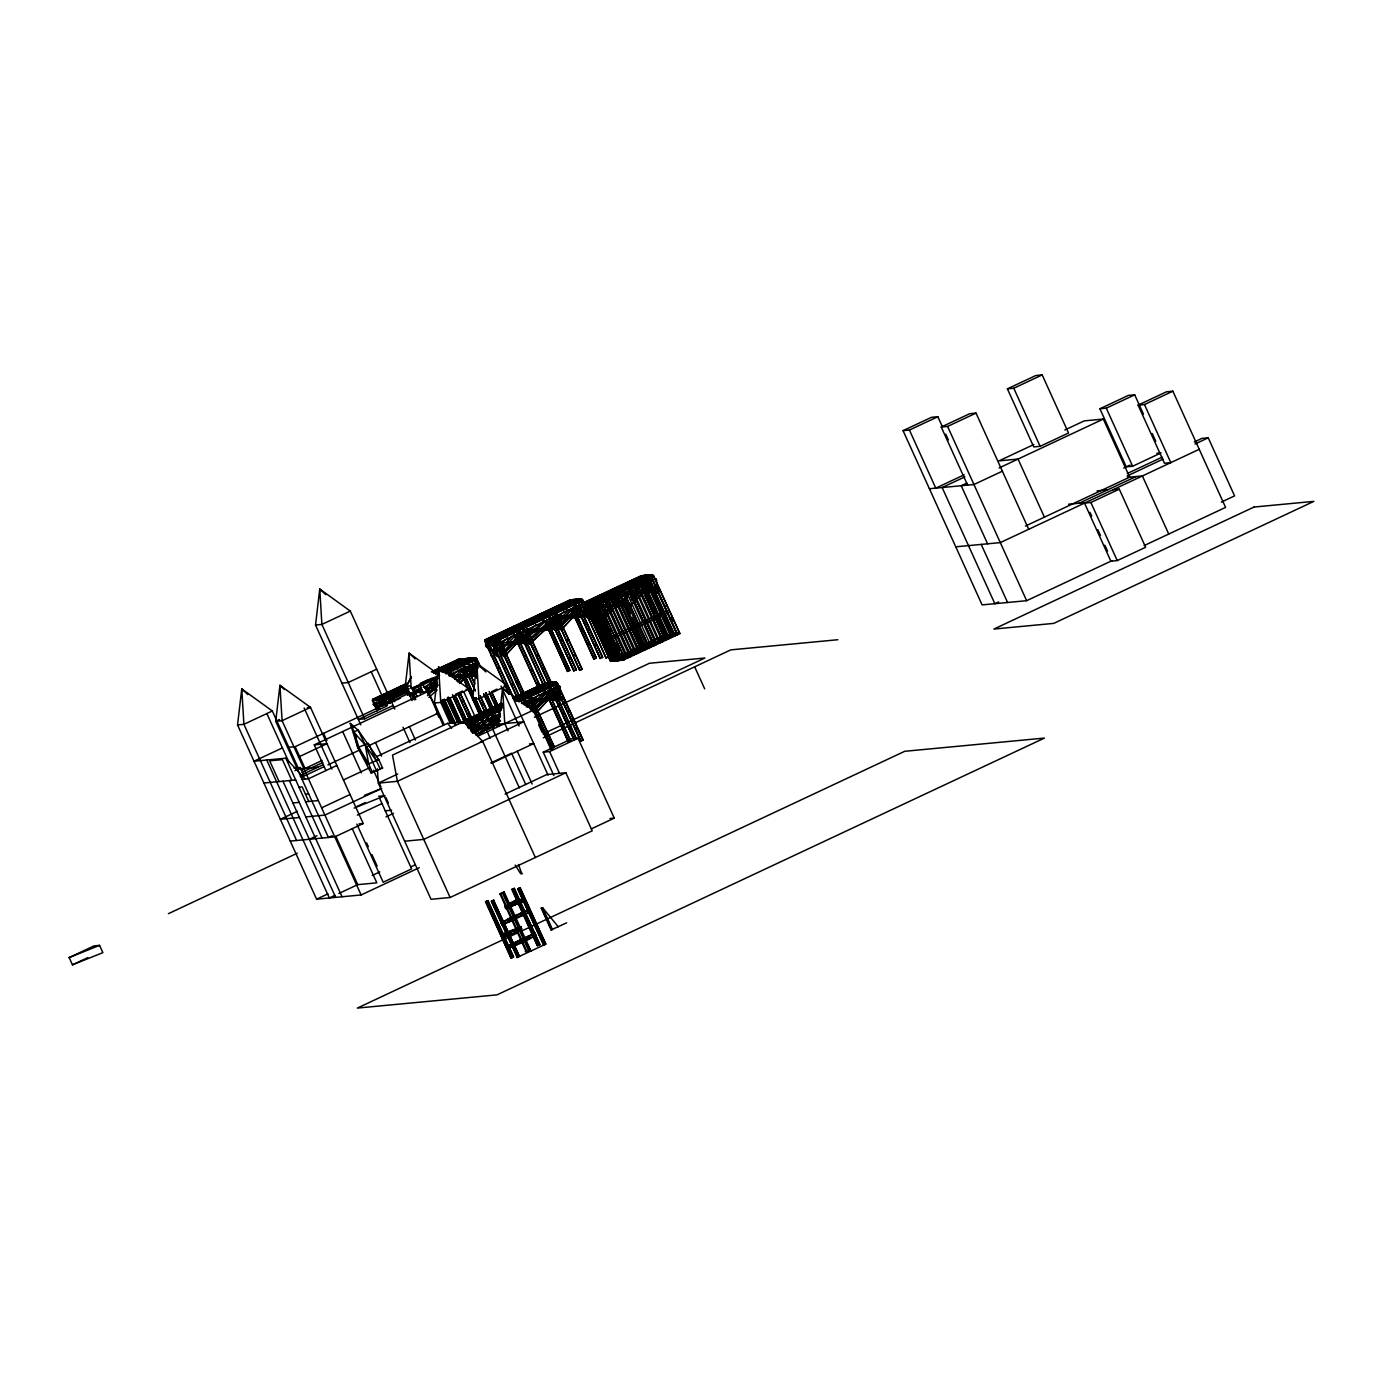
<?xml version="1.0" encoding="UTF-8"?>
<svg xmlns="http://www.w3.org/2000/svg" width="1383" height="1383" viewBox="0 0 1383 1383"><rect width="100%" height="100%" fill="white"/><g stroke="black" fill="none" stroke-linecap="round" stroke-linejoin="round"><path stroke-width="1.5" d="M485.485 644.979L486.367 644.167L497.655 654.107L498.399 656.13L497.517 656.545L486.228 646.604L486.367 644.167M497.517 656.545L497.655 654.107M523.846 643.804L524.727 643.769M554.929 628.21L554.358 629.87L554.03 628.625M549.016 692.589C564.35 707.18 551.004 697.499 544.902 690.169M581.275 615.85L580.704 617.527L580.376 616.282M523.362 704.483L526.716 700.645M529.81 641.591L529.551 640.796M376.816 708.615L373.341 704.016L380.36 700.87M373.617 705.226L374.551 703.601L372.667 699.366L406.758 683.375M385.805 703.273L385.235 704.535M467.973 676.218L469.148 676.996L468.267 677.411L467.54 675.423M492.607 646.017L493.489 645.602C487.871 638.911 508.218 654.608 503.619 656.441L491.864 644.374L498.986 640.813M503.619 656.441L503.792 654.038M529.948 644.098L530.121 641.695L529.948 644.098L518.504 632.878M535.083 712.954L535.256 710.551L535.083 712.954L523.638 701.734M549.604 616.956C564.471 628.833 565.474 636.232 550.106 618.668M561.429 700.593L562.034 698.968L561.429 700.593L549.985 689.391M587.412 615.798L586.807 617.423L586.513 616.213M591.198 606.878L592.097 606.1L603.852 618.512L602.953 618.927L591.941 608.503L592.097 606.1M602.953 618.927L603.126 616.524M629.317 606.221L629.905 604.959L629.317 606.221L630.216 605.806M657.738 592.892L658.325 591.613L657.738 592.892L658.619 592.477M420.449 694.404L420.795 690.549M464.29 674.61L464.982 666.9M476.772 664.289L476.132 674.057M477.308 667.73L477.654 663.875M474.628 732.955L474.991 729.1M475.873 732.99L476.219 729.135M476.945 730.639C479.711 727.717 474.006 722.185 476.409 727.199L477.291 726.784M499.661 653.64L500.352 645.93M500.542 653.225L501.251 645.515M500.715 655.594C499.747 639.499 504.086 636.059 501.614 655.162L500.404 655.265L501.614 655.162M525.989 641.28L526.681 633.587M526.871 640.865L527.926 629.317L527.027 629.732L528.099 631.685L528.98 631.27L527.926 629.317M526.266 642.075L527.926 642.818L527.044 643.233L527.58 637.459M531.297 708.217L531.815 702.443M532.541 708.252L533.233 700.541M533.423 707.837L534.132 700.126M556.485 626.983L557.193 619.273M557.556 624.632L558.438 615.003L557.539 615.418L559.216 616.161M557.902 625.081L558.611 617.371M558.628 626.585L559.493 616.956M557.47 697.793L558.162 690.082M558.888 695.891C557.626 684.55 561.567 681.733 559.769 695.476M582.831 614.622L583.54 606.912M583.903 612.271L584.248 608.416M584.248 612.721L584.611 608.866M625.323 603.766L626.032 596.056M626.741 601.864L627.277 596.09M654.643 590.022L654.989 586.167M654.816 592.391L655.335 586.617M655.87 590.04C659.172 588.069 654.626 573.772 655.87 580.825L656.752 580.411M419.274 867.694L361.136 894.957L316.586 899.175L237.548 724.917L241.766 688.907L272.33 710.983L298.676 769.069L317.762 767.254M360.825 724.865L315.531 625.03L319.75 589.02L350.314 611.096L394.777 709.116M444.168 724.571L434.4 703.013L438.618 667.004L469.183 689.08L487.386 729.204M504.173 685.778L507.354 685.467L478.95 698.795L472.588 699.4L476.789 663.391L507.354 685.467L548.031 775.12M470.808 731.054L471.378 727.337M493.091 653.761L494.509 644.461M493.99 653.346L494.544 649.63M495.581 646.449L494.163 655.749L495.615 651.6M495.391 724.709L495.961 720.992M496.272 724.294L496.843 720.578M519.42 641.418L520.561 633.967M520.769 641.539L521.339 637.822M521.65 641.124L522.221 637.407M550.209 625.237L551.074 619.653M550.901 697.914L552.042 690.48M551.8 697.499L552.647 691.915M551.955 699.902L552.82 694.318M577.42 607.31L576.279 614.744L578.232 616.317L577.333 616.732L578.198 611.148M471.551 671.533L473.176 664.445L472.467 662.82M647.866 588.069L649.094 582.762M648.039 590.506L649.267 585.199M648.921 590.074L649.733 586.548M411.27 676.823L404.925 689.253L409.074 653.122L439.638 675.215M411.425 676.892L405.012 689.201L407.501 694.992M521.858 873.192L520.613 873.641L515.185 865.084M419.706 692.019L419.602 689.702M525.903 632.152L526.837 632.705L526.525 630.389L525.436 630.337L504.933 652.378M495.356 716.446L495.252 714.129M562.846 626.343L562.414 628.072L562.12 625.773L526.525 630.389M537.468 709.514L536.846 711.277L536.742 708.943L530.259 709.773M654.28 591.734L653.692 592.46L653.485 590.143L654.487 591.717M660.383 591.163L625.808 594.949L624.995 593.342L659.587 589.556L660.175 591.181L660.296 590.161M586.703 608.537L586.582 606.203M586.772 606.186L586.012 607.915M598.701 605.702L632.117 603.956L631.357 605.668L599.427 607.327L598.891 605.685L598.753 606.705M374.828 703.809C374.672 703.083 376.591 708.788 381.95 705.105M385.926 704.639L380.792 704.241L381.345 702.547L385.805 702.305M387.171 704.742L387.05 702.426L391.147 700.576M386.445 703.117L387.257 702.408L385.39 698.156L390.352 697.689L392.323 701.924M449.302 675.838L475.666 673.815M581.724 603.956L498.208 643.06L487.023 644.409L487.767 646.051L520.509 643.7M493.385 643.821L494.198 643.095L494.319 645.429L532.766 642.525L532.023 640.899L499.28 643.251L499.903 642.559M476.668 675.699L454.765 677.497M526.871 643.095L526.059 643.804L526.128 641.453L506.973 642.438M473.902 726.421L474.732 725.712L474.646 728.063L494.008 727.06M589.711 615.815L556.969 618.166L556.225 616.541L588.968 614.19L589.521 615.833M552.076 700.144L523.794 702.27M564.333 698.985L531.591 701.337L530.847 699.712L563.607 697.36L564.143 699.003L564.281 698M414.122 694.352L419.412 689.719M450.996 675.198L453.935 672.052M452.12 676.201L458.171 669.891M455.439 676.218L464.221 666.779M454.886 679.226L466.797 666.606M456.546 680.834L469.926 666.641M457.877 681.819L476.582 662.872M458.084 681.802L475.648 662.906M459.536 683.427L466.866 675.544M469.788 672.397L477.118 664.531M459.744 683.409L477.308 664.514M494.336 651.946L500.179 645.654M502.911 642.507L507.509 637.77M498.727 650.425L501.649 647.279M507.509 640.969L511.9 636.249M495.996 653.554L501.839 647.261M506.247 642.525L512.09 636.232M500.49 651.358L518.262 632.446M503.619 651.393L521.391 632.48M505.123 652.361L525.626 630.32M504.207 655.577L503.498 654.902L505.331 655.542L515.375 644.53M518.297 641.384L527.096 631.945M505.331 655.542L525.817 633.5M554.203 622.091L557.124 618.927M559.856 615.798L564.454 611.061M555.862 623.698L569.035 609.523M560.374 621.503L573.547 607.327M559.095 623.059L575.207 605.737M560.564 624.684L576.676 607.362M557.833 627.813L576.867 607.344M561.878 625.669L582.381 603.61M563.538 627.277L582.571 606.791M562.068 628.85L582.762 606.774M473.159 730.414L480.471 722.531M471.88 731.97L482.131 720.941M482.131 724.139L487.992 717.846M476.478 730.431L488.182 717.829M478.051 731.382L492.884 715.616M479.711 732.99L494.215 717.293M481.025 733.975L500.248 713.49L474.974 725.297M488.735 729.256L500.456 716.671M604.993 605.045L609.575 600.308M603.04 610.664L617.682 594.897M604.509 612.289L609.09 607.535M611.822 604.406L619.342 596.505M610.214 608.537L605.823 613.274L625.963 592.737M613.136 605.391L617.527 600.654M620.448 597.508L625.047 592.754M606.013 616.455L613.326 608.572M606.221 616.438L613.533 608.555M616.455 605.408L620.846 600.671M528.634 705.278L531.764 702.097M534.685 698.951L539.076 694.231M533.423 703.705L545.127 691.12M534.996 704.673L546.717 692.07M535.204 704.656L549.846 688.907M535.186 707.854L551.298 690.532M535.394 707.837L551.506 690.515M536.5 708.839L557.003 686.781M535.238 710.395L557.193 686.763M536.898 712.003L557.401 689.944L536.898 712.003L535.065 711.346M631.789 592.806L640.865 583.747M629.455 598.026L632.48 595.018M636.82 590.506L646.103 581.43M630.855 599.721L635.592 595.174M638.41 592.166L647.693 583.09M632.117 600.516L653.502 579.356M632.204 603.697L639.776 596.142M645.826 590.109L651.877 584.058M632.411 603.679L652.084 584.041M414.295 698.795L415.436 699.245M425.376 687.662L431.617 681.888M429.836 686.521L434.521 682.199M428.471 687.939L434.711 682.182M429.318 688.993L435.559 683.219M427.952 690.411L435.766 683.202M427.727 693.609L432.412 689.287M427.917 693.592L435.731 686.383M427.416 695.649L436.993 686.971M428.955 697.378L436.976 690.134M523.846 636.042L536.345 624.494M522.255 640.657L544.124 620.466M528.652 636.889L547.391 619.567M529.983 638.635L550.486 619.861M531.228 639.223L556.415 616.126L531.418 639.205M531.193 642.404L556.191 619.325M531.4 642.386L556.381 619.29M523.552 704.466L526.474 701.596M524.589 705.088L531.037 699.297M526.128 706.817L531.02 702.478M366.288 760.564L367.48 764.367L378.735 759.561L358.128 730.172L350.245 723.395L357.765 747.529L371.024 772.907L382.607 768.066L378.735 759.561L377.144 759.716M371.024 772.907L373.41 771.472M294.977 770.677L300.405 767.513L303.69 774.774L300.301 776.364M499.989 893.988L503.032 892.675L529.378 950.761L526.335 952.074L499.989 893.988L501.891 893.02M502.271 892.986L504.173 892.018L530.519 950.104L528.617 951.072M515.237 900.316L522.86 899.123L504.709 906.401L505.659 908.51L523.829 901.232L505.953 908.493L505.469 906.09M509.151 903.963L516.499 899.728M505.659 908.51L510.932 905.467M517.398 899.97L510.292 903.306L511.952 905.018M501.286 923.014L502.254 925.123L501.009 923.031L529.43 909.703M502.755 922.029L511.537 916.946M503.723 924.138L511.433 919.816M520.855 926.8L509.065 933.473L510.327 932.885L511.278 935.012L510.016 935.6L521.823 928.927L520.855 926.8L502.703 934.078L506.939 933.681M534.996 933.162L523.189 939.835L524.157 941.944L535.947 935.271L534.996 933.162L506.282 946.508L507.526 948.6L520.509 942.411M526.335 952.074L528.237 951.106M353.806 727.579L350.245 723.395L354.083 731.745L357.765 747.529L368.379 743.345L380.377 769.415M350.314 611.096L321.893 624.424L315.531 625.03M272.33 710.983L243.909 724.312L237.548 724.917M376.66 669.182L348.257 682.51L341.895 683.116M279.522 719.523L275.718 721.304L328.428 837.476L332.214 835.695M1111.915 560.703L1026.653 600.689L982.103 604.907L903.064 430.649L931.485 417.32L937.847 416.715L942.238 426.396M903.064 430.649L909.426 430.044L937.847 416.715M1007.394 388.848L1035.815 375.519L1042.177 374.914L1068.54 433L1040.12 446.329L1033.758 446.934L1007.394 388.848L1013.774 388.243L1042.177 374.914M492.625 641.418L486.799 644.132L484.811 639.914L570.073 599.911L575.605 599.392L576.659 601.19M570.626 599.859L485.277 639.862L485.796 640.761L574.014 599.548M571.767 599.755L485.848 639.81L486.349 640.709M509.082 694.145L484.638 640.882L572.32 599.703L572.735 600.62L572.216 599.721M967.599 485.122L941.235 427.036L969.656 413.707L976.018 413.102L1028.727 529.274M575.138 599.444L486.816 640.675L486.401 639.759M575.605 599.392L487.94 640.554L487.542 639.655M488.614 640.502L488.199 639.586L488.51 640.502L576.538 599.306L581.5 598.839L583.661 603.057M489.634 640.398L577.662 599.202M490.204 640.346L578.215 599.15M492.867 639.326L487.369 639.845L488.32 641.954L492.884 641.193M492.262 640.156L491.847 639.24L492.158 640.156L579.909 598.995L580.324 599.894M941.235 427.036L947.597 426.431L976.018 413.102M493.852 640.001L581.5 598.839M506.334 634.555L494.405 639.949L493.99 639.032M514.009 630.994L532.403 622.16M534.754 621.226L550.019 614.121M559.493 609.678L551.247 613.291L550.832 612.375M562.604 607.95L579.667 599.963M495.529 639.845L512.678 631.841M516.378 630.06L524.053 626.499L523.638 625.6L523.95 626.516M525.851 625.617L544.885 616.732M575.207 602.504L552.37 613.188L551.955 612.271M496.203 639.776L495.788 638.877L496.099 639.793L581.949 599.738M610.18 660.555L582.606 599.686L496.895 639.707L521.961 694.957M493.731 639.24L494.699 641.349L495.581 640.934M485.796 645.826L486.367 644.547M582.831 600.602L497.31 640.623L582.554 600.637M431.392 671.81L458.378 659.328L458.897 660.227M404.925 685.674L405.34 686.573L405.029 685.657L373.531 700.23L373.133 699.314L405.997 684.153M431.945 671.758L459.035 659.259L459.45 660.175M486.228 646.604L486.695 645.412M406.55 684.101L374.257 699.21L374.758 700.109M432.983 671.671L460.072 659.172L460.574 660.071M377.196 710.948L372.373 700.334L404.043 685.726M433.692 671.827L460.729 659.103L461.144 660.019M491.864 644.374L492.746 643.959M494.803 642.594L496.756 644.167M566.045 609.765L566.926 609.35M432.775 672.397L461.766 659.017L462.268 659.916L461.766 659.017M433.847 673.244L433.432 672.328L462.423 658.948M375.225 700.075L406.049 685.57L401.07 686.037L401.485 686.936M433.432 672.328L462.89 658.896L457.911 659.38L458.326 660.279M492.175 645.239L493.057 644.806M496.48 643.389L495.131 642.957M579.667 604.354L579.045 605.564L579.2 603.507M405.444 686.331L375.796 700.023L375.381 699.106M435.092 672.415L464.169 658.775L469.719 658.256L470.116 659.155M498.537 642.715L500.542 641.747M524.883 630.354L526.888 629.386M555.361 616.057L557.366 615.089M581.707 603.697L583.712 602.729M582.139 599.721L610.785 661.437L584.162 602.435L641.003 575.777L646.535 575.242L646.95 576.158M433.761 673.244L465.207 658.688M642.127 575.674L584.629 602.383L585.13 603.282M377.576 699.85L377.161 698.934L377.473 699.85L406.567 686.227L376.919 699.902L376.504 699.003M434.418 673.193L434.003 672.276L434.314 673.193L465.864 658.619M518.936 633.656L519.386 632.463M549.016 618.564L550.33 618.927M553.58 617.51L552.422 617.129M575.363 606.203L576.676 606.567M642.68 575.605L585.752 602.279L612.496 661.109M406.274 686.953L378.942 699.712L372.373 700.334M438.325 672.812L437.91 671.913L466.901 658.515L467.402 659.414L466.901 658.515M501.044 642.404L501.925 641.989M527.355 630.06L528.254 629.645M387.275 703.93L384.457 698.242L378.925 698.778L379.34 699.677L406.827 686.902M441.851 670.357L467.558 658.464M584.577 603.334L644.374 575.449M380.36 699.591L406.066 687.697M435.818 673.521L439.708 671.74M441.505 670.859L468.578 658.36L469.096 659.259M585.597 603.247L645.498 575.345M380.93 699.521L406.723 687.628M442.162 670.79L469.252 658.308M501.493 643.233L502.375 642.818M527.822 630.89L528.704 630.475M586.271 603.178L646.068 575.293M376.09 702.374L374.015 703.342M381.639 698.519L382.054 699.418L405.305 688.475M435.61 674.247L439.396 672.484M441.298 671.585L469.719 658.256M587.291 603.092L646.535 575.242M382.711 699.366L382.313 698.45L382.624 699.366L406.688 688.336M441.903 671.758L471.102 658.118L471.62 659.017M588.415 602.971L648.022 575.103M383.748 699.262L407.103 688.267L408.867 692.157M442.474 671.706L471.776 658.066L476.72 658.533L480.644 667.211M501.77 644.029L502.669 643.614M585.839 604.596L584.957 605.011L583.885 603.057L584.784 602.642L585.562 603.801L584.387 604.302M588.985 602.919L648.592 575.051L648.99 575.968M373.324 704.379L374.205 703.964M384.301 699.21L406.481 689.062M443.027 671.879L472.796 657.962L473.314 658.861M590.109 602.815L649.716 574.948M386.981 698.173L381.017 698.743L381.967 700.87L382.866 700.438M385.771 699.072L406.585 689.062M443.701 671.827L473.453 657.893L473.868 658.809M590.8 602.746L650.269 574.896L650.684 575.795L650.183 574.896M282.426 747.892L254.005 761.22L285.832 758.212L305.263 779.078M406.377 689.789L386.272 699.02L385.857 698.121L386.358 699.02M445.101 671.464L474.576 657.789L474.991 658.706L474.49 657.807M591.492 602.677L651.41 574.792L651.808 575.691M386.825 698.968L406.844 689.737M420.207 683.513L427.779 679.952M446.121 671.36L475.147 657.738M592.633 602.573L651.963 574.74L652.378 575.639L600.654 599.686M387.949 698.864L405.513 690.584M420.674 683.461L432.032 678.137M446.692 671.308L475.614 657.703L477.567 661.921M593.186 602.521L652.43 574.688L652.845 575.605M383.316 705.745L380.031 703.083L380.809 705.123L379.927 705.537L379.149 703.498L385.598 700.386M406.239 690.757L388.519 698.813L388.104 697.896M420.726 683.703L428.972 680.09M447.245 671.256L460.608 665.033M464.29 663.27L470.082 660.59M594.31 602.418L617.043 591.751M624.632 588.207L634.192 583.747M637.891 581.984L643.665 579.304M386.255 700.317L380.256 703.065M393.533 696.911L389.643 698.709L389.228 697.793M397.215 695.148L406.792 690.687M411.252 688.648L437.391 676.08M446.484 672.034L467.419 662.25M584.456 607.379L585.337 606.964C586.167 610.577 600.481 614.45 596.713 618.702C575.466 603.299 586.703 605.218 596.713 618.702M595.364 602.158L596.471 601.882M379.167 703.912L380.048 703.498M383.368 701.976L382.935 703.238L383.056 701.665M406.498 691.31L390.213 698.657L389.902 697.741M413.5 687.939L417.925 685.864M420.518 684.429L432.447 679.053M445.049 673.141L476.253 658.585L480.385 667.228M584.473 607.794L585.337 606.964M596.004 602.262L653.07 575.57M379.34 699.677L391.475 698.536L406.965 691.258M414.71 687.628L434.089 678.534M445.724 673.089L476.72 658.533M596.211 602.072L622.592 660.331L679.883 633.621L653.537 575.535L596.695 602.193L583.972 603.403L643.821 575.501L644.219 576.417M392.876 697.62L387.845 698.104L388.796 700.213L389.695 699.798L388.727 697.689L393.757 697.205M379.495 704.777L380.377 704.362M407.38 692.174L391.873 699.435M414.658 688.578L434.504 679.451M446.139 673.988L476.668 659.484M584.802 608.658L585.683 608.243L597.594 618.287M413.949 689.823L414.848 689.408L413.88 687.282M585.234 609.402L586.115 608.987M388.951 701.458L390.628 702.287L390.006 703.48M608.935 598.874L601.121 602.539L620.846 593.359L619.895 591.25M628.643 589.746L627.484 587.637L628.643 589.746L650.252 579.598L649.094 577.506M288.788 747.287L295.149 746.682L408.832 693.367L427.917 691.552L434.781 704.932L438.653 717.034M591.509 607.725L592.08 606.446M646.259 582.036L647.59 582.399L646.691 582.813L645.965 581.188M416.093 690.342L416.974 689.927M448.455 672.795L449.406 674.921L451.48 673.953M472.917 663.684L473.816 663.27L473.176 664.445M396.385 700.092L400.257 698.259M413.621 691.915L419.637 689.183M423.319 687.386L435.144 681.905M448.697 675.544L475.821 662.82M629.957 590.455L597.75 605.564M633.552 588.691L650.788 580.687M468.094 664.67L476.616 672.397M591.941 608.503L592.391 607.31M619.169 595.727L617.855 595.364M394.086 701.717L394.985 701.285M421.296 688.941L421.158 690.981M452.276 675.474L450.927 675.042L451.377 675.889M478.155 662.267L478.017 664.324L478.898 663.909L477.826 661.956M601.709 605.305L600.032 604.578M628.055 592.961L626.378 592.218M655.127 579.2L656.009 578.786M477.723 663.529L478.622 663.114M524.416 642.525L513.421 633.656M550.987 629.092L551.886 628.677M655.577 580.047L656.476 579.615M497.206 655.3L498.087 654.885M560.098 626.482L583.298 603.593M497.517 656.147L498.329 655.836M554.358 629.49L555.24 629.075M580.704 617.129L581.517 616.801M371.18 671.689L386.773 706.091L358.353 719.419L364.714 718.814L393.135 705.486M559.735 627.796L560.634 627.381M583.903 616.559L584.784 616.144M503.343 655.231L504.225 654.816M529.654 642.888L530.553 642.473M560.167 628.574L561.066 628.159M504.225 655.265L506.299 654.297M530.571 642.905L532.645 641.937M561.066 628.608L563.14 627.64M325.783 770.279L314.252 744.867L427.917 691.552L442.992 724.796M503.654 656.095L504.536 655.663M529.966 643.735L530.865 643.32M560.478 629.421L561.377 629.006M586.824 617.06L587.723 616.645M465.034 676.235L466.244 676.149L465.345 676.564M467.247 668.456L475.112 674.109M595.935 616.662L596.816 616.248M468.284 677.065L469.165 676.65M298.555 757.002L326.976 743.674L314.252 744.867M596.35 617.423L597.197 616.956M596.695 618.287L597.577 617.873M475.458 675.388L474.559 675.388M604.682 614.709L602.608 615.677M652.361 592.598L651.462 592.598M657.893 590.835L657.426 592.045M602.66 617.734L603.558 617.302M603.576 617.786L605.581 616.818M602.971 618.581L603.87 618.166M499.661 667.868L497.586 668.836M526.007 655.507L523.932 656.476M556.502 641.193L554.427 642.179M582.848 628.85L580.774 629.818M503.948 668.231L505.953 667.263M555.396 644.288L557.401 643.32M560.789 641.574L562.795 640.606M581.724 631.927L583.747 630.959M587.135 629.213L589.141 628.245M455.335 694.387L462.441 691.051M301.252 770.245L322.083 760.46M445.205 702.789L443.061 703.757M454.903 700.438L456.909 699.47M301.926 772.302L322.775 762.534M599.963 632.498L597.888 633.483M609.194 630.199L611.269 629.23M302.618 774.376L323.449 764.592M461.766 701.994L463.824 701.025M664.929 606.618L666.934 605.668M301.39 777.315L324.123 766.649M327.927 764.885L360.133 749.776M367.705 746.215L437.806 713.334L436.406 713.472M600.378 637.165L601.259 636.75M530.519 670.997L532.524 670.029M561.014 656.7L563.019 655.732M587.36 644.34L589.365 643.372M472.588 699.4L476.374 697.62M491.743 691.604L497.067 689.097M336.864 765.456L308.444 778.785L302.082 779.39M613.499 635.696L637.77 624.321L638.721 626.43L614.45 637.822M638.548 623.906L667.176 610.56L668.127 612.686L639.516 626.032M608.364 638.618L609.246 638.203M516.447 682.199L518.521 681.231M542.793 669.839L544.867 668.871M573.271 655.542L575.345 654.557M511.503 684.879L513.508 683.911M568.344 658.204L570.349 657.253M594.69 645.844L596.695 644.893M1156.81 453.313L1161.046 452.915L1132.625 466.244L1126.263 466.849L1099.917 408.763L1128.338 395.417L1134.7 394.829L1143.482 414.191M450.823 715.184L448.766 716.152M477.17 702.823L475.112 703.809M517.398 684.308L519.472 683.34M964.193 474.801L935.772 488.13L909.426 430.044M1099.917 408.763L1106.279 408.158L1134.7 394.829M481.007 703.238L483.082 702.27M964.867 476.876L942.134 487.525L994.844 603.714L998.63 601.933M1033.844 444.513L998.975 460.867L1018.061 459.07L1044.407 517.156M1064.841 429.975L1084.22 420.881L1103.323 419.066L1129.669 477.152L1025.46 526.041M463.564 713.974L461.49 714.959M481.958 705.365L484.033 704.396M487.836 702.599L489.91 701.63M376.591 756.639L447.625 723.326L463.547 721.805L482.667 741.323L535.359 857.495M467.385 714.389L469.459 713.421M495.805 701.06L493.731 702.045M536.224 683.548L538.298 682.58M568.776 668.283L566.702 669.251M593.048 656.89L595.122 655.922M468.353 716.515L470.41 715.547M494.699 704.154L496.756 703.186M616.749 646.829L618.754 645.878M671.516 621.14L673.573 620.172M966.907 483.065L961.22 485.727L987.583 543.813M999.114 467.955L1103.323 419.066M544.522 620.95L567.41 671.395L569.744 670.392L550.572 627.692M575.259 618.287L593.756 659.034L596.09 658.031L575.777 613.412M520.509 643.977L539.249 684.706L537.382 685.657L539.456 684.689L517.449 636.163L523.984 641.764M567.41 671.395L569.934 670.375L551.195 629.645M593.756 659.034L596.28 658.014L574.273 609.505M461.334 722.185L501.13 703.532M517.812 697.222L516.274 696.427L544.695 683.098L550.227 682.562L550.641 683.479M459.917 723.032L501.683 703.48M512.955 698.156L545.265 683.029M502.254 703.428L392.495 755.135L397.422 781.309L450.115 897.498L592.201 830.837L565.854 772.751L546.769 774.566L505.089 794.101M513.525 698.104L546.389 682.925L546.804 683.842M1138.088 405.133L1144.467 404.545L1170.813 462.631L1164.451 463.236L1138.088 405.133L1166.509 391.804L1172.87 391.199L1225.58 507.388L1144.121 545.594M461.594 722.877L501.891 704.051M514.649 698L546.959 682.874L547.357 683.79M462.216 723.05L502.046 704.154M515.202 697.948L548.083 682.77L548.498 683.686M578.976 668.093L581.05 667.125M462.786 722.998L501.286 704.932M514.441 698.726L548.636 682.718M550.002 618.391L573.772 670.79L576.296 669.77L552.543 617.388M576.348 606.048L600.118 658.429L602.642 657.409L578.889 605.028M463.34 722.946L501.839 704.881M515.012 698.674L549.76 682.614L550.175 683.513L549.673 682.614M464.463 722.842L500.974 705.676M514.234 699.452L550.227 682.562M343.451 779.977L369.97 767.53M465.691 722.721L501.908 705.589M515.168 699.366L551.627 682.441M466.157 722.687L501.13 706.367M515.721 699.314L552.284 682.372M1002.364 471.188L973.96 484.517L929.411 488.735M1144.467 404.545L1172.87 391.199M464.982 722.566L465.397 723.465L502.236 706.194L465.622 723.447L466.036 724.346M516.758 699.21L553.321 682.268M515.98 699.988L553.978 682.217M554.6 613.914L579.667 670.236L582.208 669.216L556.485 612.963L581.932 669.234M580.946 601.553L606.013 657.876L608.555 656.856L606.221 657.859M466.78 723.326L501.96 706.99L467.35 723.274L466.935 722.375M516.551 699.936L554.998 682.113M579.875 670.219L582.208 669.216M515.79 700.732L555.672 682.044L556.087 682.96M468.474 723.171L500.784 708.061M516.343 700.662L556.139 682.009L557.643 683.755L518.902 701.942M469.131 723.119L468.733 722.203L469.044 723.119L501.908 707.958M516.395 700.904L522.739 698.173M526.439 696.41L549.276 685.726M517.519 700.801L525.212 697.239M526.595 695.442L527.096 696.341L546.043 687.455M470.721 722.963L500.387 709.272M518.089 700.749L556.571 682.908M501.044 709.202L471.517 722.877L477.481 735.41M518.487 701.025L557.245 682.856L583.177 740.026L580.843 741.029L555.309 684.758M470.203 724.104L469.321 724.519L474.352 724.052M499.056 711.069L471.931 723.793L501.459 710.119M520.371 701.077L557.453 683.772M468.872 725.885L472.951 724.052M467.592 726.732L477.481 722.168M469.771 726.127L471.102 726.559L469.425 725.764M612.444 659.57L609.92 660.573M623.647 654.315L638.79 647.209M644.478 644.53L667.021 633.898M475.233 724.917L473.159 725.885M612.099 660.659L611.217 661.074L610.249 658.948M623.595 655.265L629.265 652.603M638.514 648.264L636.664 649.128L643.026 648.523M644.426 645.481L653.9 641.038M659.587 638.376L667.626 634.78L646.967 589.244M521.477 703.498L556.346 687.126M590.576 602.608L584.819 603.144L611.165 661.247L612.928 660.901M624.044 655.214L633.518 650.771M644.893 645.446L654.366 641.003M660.054 638.341L667.626 634.78M493.558 716.826L494.008 715.633L493.558 716.826L499.073 722.047M528.22 700.68L527.061 700.317M550.417 690.169L551.298 689.737M475.666 725.574L476.547 725.159M533.389 698.501L532.178 698.588L533.838 699.331M558.836 686.556L559.735 686.141M586.323 602.227L613.603 660.849M647.832 644.91L649.837 643.942M614.726 660.728L613.62 661.005L586.876 602.175L613.81 660.988M623.854 656.424L629.542 653.761M637.114 650.2L654.159 642.196M659.847 639.534L671.222 634.209M615.591 660.659L614.484 660.918L587.913 602.694M618.806 658.965L616.282 659.968M624.321 656.372L630.008 653.71M637.58 650.148L652.741 643.043M660.313 639.499L673.573 633.276L670.669 627.467M476.115 726.403L477.014 725.989M559.302 687.386L560.184 686.971M616.248 660.59L589.244 602.573M648.437 645.688L677.048 632.342L677.808 634.486M589.694 601.916L616.697 660.884L620.95 659.069M637.528 651.099L643.216 648.437M662.163 639.551L665.949 637.77M559.579 688.181L560.478 687.766M622.592 660.331L596.678 602.02L591.578 602.504L617.924 660.607L619.031 660.331M297.414 811.302L280.369 819.306L299.454 817.491M619.705 660.261L592.218 601.674M619.722 660.434L620.829 660.158L605.892 627.242M622.367 659.397L629.749 655.87M644.91 648.748L648.696 646.967L623.456 590.748M622.35 660.019L620.587 660.348L593.912 601.519M623.007 659.95L595.589 601.346L584.162 602.435M475.648 734.84L498.381 724.191L502.599 688.181L533.164 710.257L551.074 749.759M321.617 807.828L350.037 794.499M554.583 698.674L555.465 698.259M555.015 699.452L555.897 699.037M397.699 774.031L378.32 783.124L431.029 899.296L450.115 897.498M478.224 736.015L533.164 710.257M555.326 700.299L556.07 699.988M558.196 699.418L559.423 699.314L525.696 701.907L524.952 700.265M534.806 711.744L535.688 711.329M562.034 699.418L564.108 698.45M535.117 712.591L535.999 712.176M561.463 700.247L562.345 699.815M381.743 788.431L324.901 815.088L305.816 816.904M480.005 742.343L523.829 721.77L485.64 725.384L498.623 724.744M534.374 717.241L649.422 663.27L704.898 658.014L543.052 733.941M355.932 806.963L365.406 802.503M567.67 711.83L569.675 710.862M562.725 714.51L564.731 713.542M357.333 815.106L381.967 803.558M309.343 839.274L316.914 835.73M69.15 957.572L94.009 945.903L99.576 945.367L102.878 952.645L72.452 964.833L69.15 957.572L99.576 945.367M168.398 913.679L297.276 853.225M543.329 737.796L730.794 649.872L837.873 639.724M490.706 763.001L511.554 753.234L525.747 784.507M568.344 726.905L570.349 725.937M307.32 707.664L310.501 707.37L282.097 720.699L275.718 721.304L279.936 685.294L310.501 707.37L363.21 823.542L334.79 836.871L290.24 841.089M492.037 763.105L533.717 743.553L529.464 743.95M1123.688 468.059L1130.049 465.068M571.386 728.046L569.312 729.031M385.978 816.904L393.55 813.342M548.861 740.821L550.866 739.853M575.207 728.461L577.281 727.493M72.452 964.833L87.751 957.658M1194.29 441.955L1201.879 438.411L1208.241 437.806L1234.587 495.892L1221.327 502.115M1127.266 473.522L1162.152 457.151M1127.093 475.994L1163.086 459.104M1194.981 444.029L1208.241 437.806M553.84 775.552L543.242 752.179L571.663 738.833L578.025 738.245L614.259 818.114L591.526 828.78M543.242 752.179L549.604 751.574L578.025 738.245M1079.189 503.222L1136.031 476.565M1199.234 449.302L1000.307 542.603L955.757 546.821M580.635 741.046L555.119 684.775L580.635 741.046L583.177 740.026M1090.876 502.496L1119.296 489.167L1145.643 547.253L1117.239 560.582L1110.877 561.187L1084.514 503.101L1090.876 502.496L1117.239 560.582M565.854 772.751L423.768 839.395L404.666 841.21M316.586 899.175L327.961 893.85M372.217 875.474L379.789 871.912M334.997 895.302L329.327 897.965L266.746 760.01M338.8 893.522L357.73 884.636L376.833 882.838L352.233 828.624M410.924 866.83L414.727 865.067M485.502 901.785L488.043 900.765L513.577 957.036L511.036 958.056L485.502 901.785L488.043 900.765M511.848 889.425L514.39 888.405L539.923 944.675L537.382 945.695L511.848 889.425L514.39 888.405M491.414 901.232L517.398 957.451L491.414 901.232L493.489 900.247L519.472 956.483L493.489 900.247M517.761 888.871L543.744 945.09L517.761 888.871L520.285 887.851L545.818 944.122L516.931 957.503M491.881 901.18L493.938 900.212M518.21 888.82L520.285 887.851M510.984 902.909L517.207 899.987M520.388 899.693L513.076 903.03L514.044 905.156L519.783 902.529M504.985 906.366L522.86 899.123M513.508 904.292L518.158 902.114M511.261 905.416L518.366 902.079M504.138 924.242L529.585 912.227M566.667 922.824L551.108 929.946L541.237 908.164L542.585 907.715L558.265 926.766M541.237 908.164L542.585 907.715L552.474 929.497L551.108 929.946M505.348 927.699L508.443 935.6M502.703 934.078L503.948 933.49M505.175 933.508L512.488 930.171M515.271 929.895L508.166 933.231L514.58 930.292L515.531 932.419M507.907 935.79L503.654 936.205L504.916 935.617M509.117 935.357L516.222 932.021M517.622 932.885L357.315 1008.086L497.033 994.861L1044.424 738.073L904.724 751.297L521.529 931.053M507.371 946.076L534.011 933.577L534.979 935.703M527.372 939.264L535.947 935.271M364.351 795.398L379.806 789.209M354.117 808.07L385.044 795.692M501.614 893.055L504.173 892.018M514.251 915.874L527.77 910.446M528.617 910.118L529.706 909.686M515.202 917.984L528.738 912.573M503.654 936.205L510.707 935.202L509.757 933.076L503.792 933.646M506.282 946.508L524.451 939.247L525.402 941.356L507.25 948.634M530.519 950.104L526.231 942.67M522.722 630.683L556.951 626.897M526.923 632.256L556.312 628.66M526.629 632.722L562.414 628.072M424.909 687.973L432.896 687.144M424.719 688.215L433.104 687.126M425.687 688.89L436.717 687.265M413.984 692.572L422.161 691.5M426.189 691.189L436.648 689.823M532.662 711.813L537.036 711.242M1127.543 477.36L1142.393 475.959L1168.739 534.045M1097.013 490.896L1107.61 489.893M1112.935 489.772L1119.296 489.167M1068.592 504.225L1085.551 502.617M652.43 574.688L647.451 575.155L647.866 576.071M653.537 575.535L647.918 575.121M650.771 576.797L677.117 634.883M653.485 576.486L597.11 603.092M648.696 577.766L675.146 635.834M651.877 577.403L656.89 589.072M634.071 580.151L637.736 579.805M644.945 579.563L671.204 637.649M642.888 580.532L669.13 638.635M641.989 580.946L668.248 639.05M639.828 581.932L666.278 640.001M625.496 584.179L629.161 583.816M630.959 583.989L636.007 583.505M636.076 583.73L662.422 641.816M634.002 584.698L660.244 642.801M633.12 585.113L659.363 643.216M630.942 586.098L657.392 644.167M617.855 588.449L621.52 588.086M626.534 587.948L619.048 588.484L619.446 589.4L620.068 588.397M627.087 587.896L653.537 645.982M625.116 588.864L651.376 646.967M621.451 590.541L647.693 648.644M619.273 591.526L645.723 649.612M612.911 592.46L617.942 591.976M618.391 591.941L644.841 650.027M616.42 592.909L642.767 650.995M612.565 594.707L638.825 652.811M610.404 595.693L636.854 653.779M619.186 594.897L624.321 595.105M625.099 594.344L625.808 594.949M605.114 596.747L608.468 596.419L609.436 598.545M596.177 597.923L601.691 597.404M607.431 597.076L633.881 655.162M569.882 600.879L577.403 600.17L577.091 599.254M582.606 599.686L581.033 598.874L492.711 640.104L492.313 639.205M606.549 597.491L632.999 655.577M603.697 598.874L629.939 656.977M601.519 599.859L627.968 657.945M565.872 603.697L569.537 603.351M570.401 603.265L575.432 602.798M600.153 600.429L601.311 602.521M569.502 603.697L574.55 603.213M586.288 602.521L592.218 601.847M598.562 601.242L625.012 659.328M591.025 602.4L585.268 602.936L611.632 661.195M592.028 602.296L597.128 601.812L599.755 607.621M597.197 603.697L593.376 604.388L597.767 603.973M588.432 604.855L591.665 604.544M560.928 607.707L565.958 607.241M553.667 608.727L557.349 608.382M593.411 605.564L593.532 607.898M545.092 612.755L548.757 612.41M553.131 611.995L556.485 611.684M541.652 613.257L547.875 612.825M626.084 605.529L616.956 606.67M629.974 605.166L630.7 605.201M660.071 604.094L658.343 600.308M535.619 617.198L539.284 616.853M536.569 617.44L540.234 617.095M577.403 615.988L576.504 615.366L576.832 617.682L557.47 618.685M588.968 614.19L589.659 614.813M556.277 617.544L556.969 618.166M551.074 618.737L583.609 616.403M526.145 621.641L529.81 621.295M531.625 621.468L536.656 620.984M590.161 617.631L591.82 619.238M590.195 618.564L590.904 619.256M528.081 625.012L519.697 625.963L520.112 626.879L525.073 626.413L524.676 625.496M523.829 625.756L527.182 625.427M597.733 618.616L597.024 617.924M602.919 617.354L603.835 618.028L603.126 617.337M604.561 618.028L603.628 618.045M526.18 627.242L550.832 681.577M513.56 629.939L518.608 629.455M506.316 630.959L509.981 630.613M519.87 631.72L543.277 685.086M525.765 631.149L526.093 632.135M548.342 628.383L548.377 629.317M554.739 628.729L555.447 629.403M561.342 628.85L562.276 628.833M496.843 635.402L500.508 635.056M520.734 633.276L519.991 632.705M484.811 639.914L499.661 638.341M495.408 639.084L498.762 638.756M484.638 640.882L497.361 639.672L522.411 694.906M499.851 639.603L524.019 693.989M488.32 641.954L493.835 641.435M494.699 641.349L498.053 641.038M494.647 642.3L498.139 649.889M492.504 643.596L490.36 639.378M492.97 643.562L491.276 639.292M498.208 643.06L496.255 638.825M519.766 642.058L513.179 642.404M487.075 645.412L487.957 646.034M493.437 644.806L493.575 643.786M499.332 644.253L500.214 644.858L499.488 643.233M526.819 642.092L526.664 643.112M532.714 641.539L532.144 643.233M607.396 636.508L612.842 635.99M679.018 632.757L622.177 659.414M671.032 634.278L653.018 593.497M677.203 633.708L651.687 577.437M679.883 633.621L653.692 576.469M491.224 656.061L491.397 655.093L492.867 656.718M497.759 654.487L497.794 655.438M475.614 657.703L470.635 658.17L471.05 659.069M457.635 660.348L462.735 659.864L462.32 658.948M455.335 661.679L460.366 661.195M475.061 660.417L478.12 668.231M456.788 663.2L462.752 662.63M644.962 646.622L631.962 617.492M447.539 665.949L450.893 665.638M636.266 648.212L642.628 647.624M642.888 647.59L621.97 601M448.213 667.228L452.189 666.848M648.402 648.229L647.451 646.12L622.713 657.772L623.681 659.881L617.924 660.607M454.143 666.986L459.191 666.52M439.033 671.792L435.766 672.103L436.164 673.02M442.785 671.447L450.599 670.548M444.669 671.429L449.717 670.962M438.584 671.844L438.981 672.743L438.013 671.896M450.789 671.81L452.276 675.717M596.28 658.014L577.333 617.319M602.642 657.409L584.577 618.65M448.248 672.829L449.475 674.921M600.118 658.429L576.815 605.996M606.013 657.876L580.687 601.588M624.718 658.394L598.925 602.158M449.302 675.44L450.409 675.474M619.135 659.985L624.563 659.466L623.612 657.357M611.165 661.247L617.579 660.469M465.016 675.388L457.946 675.094M616.697 660.884L590.558 602.435M432.464 678.759L436.7 678.361M431.565 679.174L437.927 678.569L436.976 676.46M576.296 669.77L558.231 631.011M573.772 670.79L550.469 618.357M579.667 670.236L554.341 613.948M420.104 686.124L422.939 691.932L420.709 688.44A19.984 3.769 64.9 0 1 425.653 688.233L427.917 691.552M418.219 687.074L420.397 692.952M400.845 689.443L409.247 688.803M391.596 692.209L394.95 691.88M399.877 693.073L403.231 692.762M398.996 693.488L402.349 693.177M379.547 697.222L384.595 696.738M466.002 689.391L469.183 689.08L440.762 702.408L434.4 703.013M372.667 699.366L377.628 698.899L379.789 703.1M551.16 682.476L556.139 682.009M551.333 683.409L546.233 683.894L545.818 682.977M557.245 682.856L555.102 682.113M381.967 700.87L385.943 700.49M388.796 700.213L392.15 699.902M545.023 686.452L548.377 686.124M545.818 686.694L549.172 686.383M392.582 701.579L391.475 698.536M386.618 702.46L375.45 703.1M387.275 702.391L391.51 702.184M535.549 690.895L540.597 690.411M528.306 691.915L533.803 691.379M516.274 696.427L527.718 695.338L527.096 696.341M525.004 701.267L525.16 700.247M530.916 700.714L531.591 701.337M552.024 699.158L551.143 698.536L551.817 699.176M497.655 708.666L501.026 708.338M487.871 709.756L493.403 709.22L493.351 710.171M501.822 708.597L494.319 709.133L494.734 710.049L499.712 709.583L499.298 708.666M498.744 711.398L500.3 715.288M489.876 712.954L493.23 712.625M473.297 718.399L476.962 718.054M481.198 717.639L477.826 717.967L478.795 720.076M462.89 722.6L474.283 721.511M468.353 722.41L473.401 721.926M465.431 723.465L471.983 722.842L477.688 735.393M472.83 726.231L468.647 726.559M468.059 727.977L468.63 726.282L473.09 726.058M473.954 727.423L474.646 728.063M539.75 724.778L538.678 724.865L541.98 732.126M481.077 741.478L482.667 741.323L397.422 781.309L378.32 783.124L377.386 768.862M294.043 768.118L300.405 767.513M381.017 768.222L382.607 768.066M263.894 783.003L295.72 779.995M299.005 787.255L302.186 786.944L308.772 801.466M305.487 794.205L308.668 793.911M292.868 802.97L299.229 802.365M305.591 801.777L318.315 800.567M378.665 796.297L382.918 795.882M385.252 810.818L391.631 810.213M358.958 823.94L363.21 823.542M610.007 818.511L614.259 818.114M515.807 900.126L521.771 899.555L522.739 901.664M521.011 913.16L522.394 913.022M519.922 913.593L521.512 913.454L522.48 915.563L520.89 915.719M521.961 915.287L523.362 915.148M507.492 919.436L509.082 919.28L510.033 921.389L508.443 921.545M506.8 919.833L508.183 919.695L509.151 921.821L507.768 921.942M527.805 936.498L529.188 936.36M528.496 936.758L526.906 936.913L527.874 939.04L529.464 938.884M528.755 938.625L530.156 938.487M513.594 943.171L514.977 943.033L515.945 945.142L514.562 945.28M539.923 944.675L526.249 915.615M545.818 944.122L519.835 887.903M544.176 944.727L518.642 888.456L522.169 896.219M537.382 945.695L512.315 889.373M525.246 951.383L531.608 950.795M513.577 957.036L487.577 900.817M511.917 957.641L486.401 901.37L489.91 909.132M517.83 957.088L492.296 900.817L502.859 924.086M511.036 958.056L485.969 901.733M602.124 605.097L608.503 604.769M618.962 604.233L626.032 604.544M604.181 607.344L608.641 607.102M553.269 616.282L578.82 614.968M561.602 616.126L576.711 615.349M493.99 643.112L500.577 642.767M452.379 677.342L475.787 676.149M534.08 699.141L557.695 697.914M540.494 699.089L551.333 698.519M474.525 725.729L498.139 724.502M477.135 725.85L481.595 725.608M477.17 726.127L481.612 725.885M468.941 728.599L488.113 727.614M470.894 728.772L488.13 727.89M550.002 629.991L548.169 629.334M644.132 585.666L649.042 589.659M640.001 583.712L648.195 590.351M615.712 598.995L622.264 604.302M614.847 599.703L623.041 606.342M466.486 666.727L474.68 673.365M466.382 669.165L472.934 674.489M379.149 703.498L382.417 706.16M574.394 609.419L580.843 615.089M573.496 609.834L578.336 614.087M573.53 610.007L581.586 617.095M571.023 609.004L580.704 617.527M548.048 621.78L554.497 627.45M547.149 622.194L553.598 627.865M543.07 619.93L554.358 629.87M514.165 635.679L522.221 642.767M544.038 690.757L555.326 700.697M485.485 644.582L498.399 656.13M492.158 719.264L498.606 724.934L491.276 719.679M490.412 720.266L496.86 725.937M387.378 704.725L386.635 703.1M485.865 671.896L476.789 663.391L478.95 698.795M508.65 693.851L502.599 688.181L504.743 723.586L508.028 730.846M443.148 671.256L438.618 667.004L440.762 702.408L450.305 723.43M415.125 658.792L409.074 653.122L411.218 688.544M325.8 594.69L319.75 589.02L321.893 624.424L364.714 718.814M284.483 689.547L279.936 685.294L282.097 720.699L361.136 894.957M247.816 694.577L241.766 688.907L243.909 724.312L296.602 840.484M650.995 584.317L656.51 589.538M650.114 584.732L655.628 589.953M646.691 582.813L656.337 591.941M618.443 593.739L621.209 596.35M623.958 598.96L629.472 604.164M623.076 599.375L627.208 603.282M591.215 606.515L603.852 618.512M575.95 604.596L586.98 615.02M576.434 606.307L584.715 614.138M575.777 606.999L586.807 617.423M549.431 619.342L560.461 629.784M519.092 631.27L530.121 641.695M519.593 632.982L530.847 643.683M550.572 687.766L561.602 698.19M551.074 689.477L559.337 697.309M491.881 644.029L504.518 656.026M524.243 700.126L535.256 710.551M524.727 701.838L532.991 709.669M469.01 663.892L475.89 670.409M468.111 664.307L476.392 672.138M468.837 666.295L477.1 674.126M461.542 668.49L467.056 673.711M460.643 668.905L466.157 674.126M459.986 669.597L468.267 677.411M495.097 715.737L500.611 720.958M494.215 716.152L499.73 721.373M374.223 703.601L379.737 708.822M373.341 704.016L378.838 709.237M497.586 655.456L498.502 656.13M376.522 760.909L365.233 745.039L353.547 731.797L356.537 736.897M447.625 723.326L451.619 728.271M409.731 696.15L408.02 689.91A19.984 3.769 64.9 0 1 412.756 689.201L417.372 696.479M357.765 747.529L368.76 764.246L372.615 772.751M408.02 689.91L414.33 699.833M623.163 603.887L623.041 605.927M553.84 686.677L554.566 688.319L553.407 687.956M365.233 745.039L358.128 730.172L354.083 731.745L358.94 747.46L368.76 764.246L365.233 745.039L376.643 771.178M1152.264 433.553L1155.773 441.298M1106.279 408.158L1132.625 466.244M1089.942 512.298L1091.706 516.17M1097.86 529.724L1100.488 535.532M1104.879 545.213L1107.506 551.022M1013.774 388.243L1040.12 446.329M947.597 426.431L1026.653 600.689M945.747 434.141L948.375 439.95M981.221 544.418L1007.567 602.504M694.785 667.073L704.673 688.855M650.84 574.844L651.255 575.743M650.736 574.844L651.151 575.76M658.654 592.961L676.252 631.772M649.612 574.948L650.131 575.847M649.042 575.017L649.561 575.916M653.329 588.639L673.988 634.175M664.514 613.896L667.678 620.742M645.965 575.293L646.483 576.192M645.412 575.363L645.913 576.262M644.841 575.414L645.36 576.313M648.61 583.799L650.373 587.671M647.469 581.88L651.065 589.625M652.759 593.514L671.308 634.261M644.271 575.466L644.789 576.365M643.251 575.553L643.665 576.469M640.813 576.728L641.228 577.645M666.744 633.915L667.159 634.832M643.13 586.34L651.065 603.801M652.811 607.673L655.456 613.499M657.219 617.388L665.137 634.849M645.515 592.183L648.212 597.992M652.551 607.707L655.265 613.516M656.96 617.406L660.538 625.168M662.232 629.04L664.946 634.866M641.798 584.439L643.544 588.311M645.308 592.201L654.989 613.551M656.752 617.423L664.67 634.883M624.01 588.017L624.424 588.933M638.756 623.889L639.707 626.015M648.627 645.671L649.595 647.797L623.266 590.766M621.192 588.294L621.71 589.193M619.498 588.449L620.016 589.348M624.909 601.968L630.199 613.62M617.544 588.639L618.063 589.538M616.991 588.691L617.492 589.59M616.42 588.743L616.939 589.642M615.867 588.795L616.369 589.694M616.68 590.437L617.095 591.336M636.266 634.054L638.03 637.926M615.4 588.83L615.815 589.746M615.297 588.847L615.712 589.746M614.277 588.951L618.529 589.486L618.115 588.57L612.583 589.106L612.997 590.005M614.173 588.951L614.588 589.867M613.603 589.002L614.121 589.901M613.049 589.054L613.551 589.953M611.286 590.593L611.614 591.526M637.217 647.763L637.563 648.713M623.37 657.495L624.338 659.605M604.146 617.302L606.791 623.111M615.573 642.49L619.083 650.235M620.846 654.107L623.474 659.916M597.542 603.801L601.933 613.482M603.697 617.354L611.597 634.78M616.87 646.397L618.616 650.269M595.554 602.141L621.901 660.227M595.036 601.398L621.71 660.244M621.244 660.279L594.569 601.449L621.036 660.296M593.999 601.501L598.874 611.753M600.62 615.625L603.265 621.434M593.342 601.57L596.453 607.95M599.081 613.758L605.235 627.312M606.981 631.184L612.254 642.801M614.017 646.674L620.154 660.227M593.342 602.175L619.912 660.417M592.771 601.622L595.779 608.001M597.542 611.874L610.716 640.917M612.479 644.789L619.498 660.279M592.685 602.245L619.256 660.469M592.235 602.452L618.599 660.538M591.647 601.726L618.391 660.555M591.094 601.778L591.596 602.677M590.627 601.83L591.042 602.729M594.534 610.145L597.179 615.954M604.198 631.443L606.843 637.252M608.589 641.124L612.099 648.869M613.862 652.741L617.371 660.486L616.265 660.763L589.694 602.521M590.368 602.452L616.939 660.694M589.123 601.968L615.798 660.797M588.57 602.02L594.31 614.208M598.701 623.889L603.973 635.506M605.719 639.378L610.992 650.995M612.755 654.868L615.383 660.676M588.57 602.625L615.141 660.867M588 602.072L592.771 612.323M594.517 616.196L597.162 622.004M598.908 625.877L612.099 654.92M587.447 602.124L595.624 620.137M600.015 629.818L602.642 635.627M604.406 639.499L614.069 660.797M586.409 602.227L613.153 661.057M585.718 602.902L612.289 661.126M585.182 602.331L611.822 661.178M580.946 598.891L581.344 599.79M579.805 598.995L580.22 599.911M579.754 599.945L579.252 599.046L491.466 640.225L516.516 695.476M578.129 599.15L578.63 600.049M576.988 599.271L577.403 600.17M576.538 599.306L576.936 600.222M576.711 600.239L577.126 601.138M578.613 605.045L582.208 612.807M583.903 616.697L602.452 657.444M578.422 605.062L581.067 610.888M575.034 599.444L575.553 600.343M574.481 599.496L574.982 600.395M573.91 599.548L574.429 600.447M573.859 600.499L573.444 599.6L485.105 640.83L509.272 694.128M576.538 606.013L600.378 658.412M573.357 599.6L573.755 600.516M571.663 599.773L572.164 600.671M571.093 599.824L571.611 600.723M570.539 599.876L571.041 600.775M570.073 599.911L570.487 600.827M571.335 608.537L573.962 614.363M575.726 618.236L594.206 659M571.058 608.572L573.772 614.38M575.466 618.27L594.016 659.017M570.868 608.589L573.513 614.398M552.059 612.271L552.474 613.17M551.402 612.323L551.903 613.222M550.261 612.427L553.494 613.067L553.079 612.168L548.117 612.634L548.532 613.551M554.03 621.295L555.862 625.168M557.626 629.04L576.106 669.787M549.708 612.479L550.209 613.378M549.137 612.548L549.656 613.43M550.209 618.374L574.031 670.772M547.184 612.721L547.599 613.637M546.631 612.773L547.132 613.672M546.06 612.825L546.579 613.724M545.49 612.894L546.008 613.775M550.987 629.68L568.603 668.473M544.988 620.898L567.877 671.343M544.712 620.915L567.67 671.36M557.384 683.79L582.986 740.043M559.821 689.616L582.71 740.078M552.18 682.389L552.699 683.271M527.476 631.167L550.365 681.629M553.511 688.198L576.4 738.643M558.334 699.884L575.933 738.695M524.209 625.548L524.624 626.447M524.105 625.548L524.52 626.464M549.207 682.666L549.621 683.565M522.981 625.652L523.483 626.551M549.639 684.499L523.656 628.262L549.172 684.533M523.846 628.245L549.449 684.516M551.437 689.166L574.325 739.628M522.411 625.704L522.93 626.603M552.059 691.137L574.135 739.646M551.852 691.154L572.977 737.727M521.858 625.756L522.359 626.655M547.409 682.839L547.927 683.738M521.287 625.825L521.806 626.724M520.267 625.911L520.665 626.827L520.164 625.929M545.732 682.995L546.129 683.894M523.811 635.575L545.818 684.084M526.871 643.372L545.611 684.101M544.695 683.098L545.109 683.997M548.913 692.676L570.92 741.184M518.21 626.101L518.711 627M552.854 702.426L570.453 741.236M517.64 626.171L518.158 627.052M517.086 626.222L517.588 627.121M516.62 626.257L519.178 626.966L518.763 626.05L513.231 626.585L513.646 627.484M519.507 632.705L543.536 685.069M516.516 626.274L516.931 627.173M545.957 691.707L548.602 697.533M550.365 701.406L568.845 742.17M545.697 691.742L548.394 697.551M550.088 701.44L568.638 742.187M545.49 691.759L548.135 697.585M549.898 701.458L568.378 742.204M515.392 626.378L515.894 627.277M514.822 626.43L515.34 627.329M514.269 626.482L514.77 627.381M513.698 626.534L514.217 627.433M514.493 635.195L537.382 685.657M514.027 635.246L537.174 685.674M554.185 746.561L530.847 696.168L553.736 746.613M531.037 696.133L553.995 746.578M552.993 749.482L528.773 697.136L552.543 749.517M528.963 697.118L552.802 749.5M527.148 695.39L527.666 696.289M526.024 695.493L526.543 696.392M499.574 639.638L524.485 693.938M526.906 700.576L529.81 706.385M524.33 695.666L524.849 696.548M549.604 751.574L559.32 772.993M523.777 695.718L524.278 696.617M523.206 695.77L523.725 696.669M497.5 640.606L522.221 694.923M522.739 695.805L523.154 696.721M525.091 701.527L527.736 707.353M495.131 638.929L495.633 639.828M494.561 638.981L495.079 639.88M493.437 639.102L493.938 640.001M494.82 642.11L519.472 696.444M500.525 655.732L519.507 697.067M492.867 639.153L493.385 640.052M492.4 639.188L492.815 640.104M516.741 696.375L517.259 697.274M491 640.277L516.931 697.447M489.789 639.447L490.291 640.346M489.219 639.499L489.738 640.398M488.752 639.534L489.167 640.45M488.666 639.551L489.081 640.45M486.972 639.707L513.11 697.032L494.163 656.337M488.873 644.685L490.896 648.541M500.992 686.072L519.109 726.006M491.899 692.451L498.26 706.021M491.639 692.485L497.984 706.039M498.727 708.718L499.246 709.617M475.043 657.755L475.562 658.654M498.174 708.77L498.675 709.669L470.168 723.015L469.753 722.099M517.259 751.176L532.178 784.092M474.023 657.841L474.438 658.757M497.137 708.874L497.552 709.773L497.05 708.874M473.92 657.859L474.334 658.757M474.853 660.434L477.705 666.243M489.15 691.465L496.186 706.99M489.565 693.453L495.927 707.007M496.998 709.842L496.583 708.926L496.895 709.842M495.909 708.995L496.428 709.894M472.225 658.014L472.744 658.913M495.356 709.047L495.857 709.946M494.786 709.099L495.304 709.998M472.986 663.892L475.631 669.7M486.194 692.987L493.23 708.511M472.727 663.909L474.559 667.782M485.934 693.021L492.158 706.592M472.537 663.926L474.283 667.816M485.727 693.039L491.899 706.627M469.148 658.308L469.667 659.207M492.262 709.341L492.78 710.24M491.708 709.393L492.21 710.292M496.359 719.713L499.004 725.539M495.218 717.794L498.814 725.556M468.024 658.412L468.526 659.311M470.929 664.86L475.32 674.558M485.001 695.908L491.656 710.343M495.028 717.812L498.537 725.574M472.416 668.767L476.876 678.465M483.86 693.989L490.083 707.56M467.454 658.464L467.973 659.363M472.208 668.784L473.971 672.657M483.652 694.007L491.086 710.395M490.014 709.548L490.533 710.447M488.994 709.652L489.409 710.551M488.891 709.652L489.305 710.568M488.32 709.704L488.839 710.603M492.071 719.333L494.716 725.159M491.812 719.367L494.509 725.176L491.605 719.385M471.24 676.201L474.974 683.945M480.247 695.58L487.283 711.104M470.981 676.218L473.816 682.026M480.662 697.568L487.023 711.121M489.997 720.318L491.76 724.191M489.738 720.336L491.57 724.208M489.53 720.353L491.293 724.243M461.3 659.051L461.697 659.968M461.196 659.069L461.611 659.968M464.774 667.47L475.337 690.757M478.864 698.519L519.351 787.861M464.515 667.488L467.35 673.296M468.906 677.186L475.268 690.757M478.587 698.536L484.949 712.107M459.502 659.224L460.02 660.123M463.789 672.847L473.47 694.197M475.233 698.087L482.269 713.611M465.276 676.754L472.398 692.278M474.957 698.104L482.079 713.628M465.086 676.771L472.122 692.295M474.767 698.121L481.803 713.645M463.478 677.705L480.195 714.579M463.201 677.739L480.005 714.596M463.011 677.756L490.152 738.124M463.703 691.656L482.408 732.852M479.745 734.425L474.006 722.825L479.555 734.442M450.581 671.827L452.552 675.682M460.262 693.177L471.914 718.382M460.003 693.194L470.773 716.463M458.205 694.145L469.84 719.35M470.877 721.995L473.366 727.112M457.929 694.162L469.58 719.367M471.136 723.274L473.09 727.13M447.193 671.032L447.608 671.931M470.324 722.047L470.825 722.946M469.286 722.151L469.701 723.05M469.183 722.151L469.598 723.067M468.059 722.272L472.969 733.042M469.183 725.297L472.779 733.059M455.456 695.649L466.901 720.871M467.506 722.324L468.007 723.223M465.812 718.953L456.062 697.62L465.552 718.97M466.365 722.427L466.884 723.326M465.915 722.462L467.8 726.715M452.5 694.681L464.826 721.84M453.105 696.652L463.737 719.921M452.915 696.669L464.36 721.891M438.48 671.861L438.895 672.76M450.236 698.588L460.85 721.961M449.769 698.622L460.383 722.012M437.356 671.965L437.858 672.864M450.149 700.109L460.937 723.465M448.472 697.049L460.677 723.482M436.786 672.017L437.305 672.916M450.651 702.944L453.313 708.788M436.215 672.069L436.734 672.968M447.573 697.464L459.07 722.79M448.006 699.47L458.603 722.842M542.119 907.749L551.177 927.716M447.228 699.228L457.998 722.496M446.968 699.245L457.721 722.514M541.704 908.13L551.575 929.912M434.469 672.224L434.884 673.141M434.625 677.722L438.152 685.501M444.341 699.141L455.837 724.467M444.479 700.732L454.16 722.082M444.22 700.766L453.97 722.099M518.469 864.461L521.927 874.125M433.726 678.137L437.27 685.916M443.459 699.556L454.938 724.882M446.519 707.387L449.181 713.248M450.944 717.137L452.708 721.027M432.844 678.552L436.371 686.331M442.56 699.971L453.175 723.361M432.378 678.586L435.922 686.383M442.093 700.023L452.708 723.395M433.605 682.303L435.368 686.175M442.404 701.7L452.085 723.05M433.346 682.32L435.178 686.21M442.111 701.648L451.895 723.067M433.138 682.355L434.902 686.227M441.955 701.751L451.636 723.102M519.109 888.405L544.625 944.675M518.936 888.318L522.463 896.08M525.108 901.889L529.499 911.604M531.262 915.477L534.789 923.239M539.18 932.937L541.825 938.763M523.932 900.091L529.205 911.743M530.968 915.615L536.241 927.267M538.004 931.139L542.413 940.838M521.616 899.711L522.567 901.82M513.923 888.456L519.213 900.091M520.976 903.981L524.485 911.743M513.041 888.871L538.73 945.246M516.257 896.772L512.747 889.01L539.024 945.09L519.783 904.534M417.96 687.109L420.864 692.9M514.165 902.598L515.133 904.724M412.998 687.697L415.643 693.557M412.099 688.129L414.762 693.972M520.578 926.835L521.529 928.944M503.395 892.329L506.04 898.137M508.667 903.946L510.431 907.818M512.177 911.691L517.449 923.308M520.976 931.053L524.485 938.798M412.013 693.056L414.52 698.588M502.548 892.951L528.894 951.037M500.75 893.677L527.096 951.763M405.997 686.521L405.582 685.605L374.101 700.178L373.687 699.262M405.478 685.622L405.893 686.521L403.801 685.778M408.832 693.367L412.117 700.628M406.204 688.682L408.867 694.525M404.355 685.726L404.873 686.625M405.323 689.097L407.968 694.94M403.231 685.83L403.75 686.729M402.678 685.882L403.179 686.781M402.107 685.933L402.609 686.832M401.64 685.985L402.055 686.884M401.537 685.985L401.952 686.902M518.279 957.036L492.763 900.765L496.117 908.424M498.762 914.249L503.153 923.948M511.952 943.362L515.479 951.124M504.622 927.976L509.895 939.61M511.658 943.5L516.948 955.134M409.385 726.663L415.453 740.043M486.695 901.232L512.384 957.589M492.555 914.958L509.29 951.815M393.688 698.484L394.708 700.611M391.009 698.571L392.513 701.907M403.023 727.268L409.956 742.55M389.332 697.793L389.747 698.692M387.534 697.948L389.816 702.91M386.981 698.017L387.482 698.899M386.41 698.069L386.929 698.968M385.563 699.089L387.741 703.878M385.719 700.023L387.534 703.895M383.904 698.294L384.405 699.193M382.763 698.415L383.281 699.314M381.743 698.501L382.157 699.418M381.086 698.571L381.587 699.47M380.515 698.622L382.987 703.549M379.945 698.674L380.463 699.573M379.391 698.726L379.893 699.625M378.735 699.729L380.913 704.517M378.89 700.662L380.705 704.535M378.268 699.781L381.328 706.506M376.608 698.985L377.023 699.902M375.934 699.055L376.453 699.954M374.81 699.158L375.329 700.057M376.211 702.166L378.838 707.992M376.816 704.137L378.648 708.01M376.625 704.154L378.389 708.044M373.79 699.262L374.205 700.161M373.22 699.314L373.635 700.213M372.84 700.299L376.781 708.96M375.484 742.533L381.622 756.086M373.514 770.279L380.913 786.616M385.857 797.507L388.329 802.953M379.495 798.112L411.615 868.904L383.195 882.233L356.849 824.147M342.673 731.538L361.412 772.872M323.57 733.353L326.872 740.614M366.616 842.869L368.379 846.742M371.889 854.487L377.161 866.104M304.139 707.975L331.885 769.104M295.149 746.682L305.038 768.464M335.775 836.231L357.73 884.636M266.833 713.49L289.012 762.413M285.832 758.212L322.066 838.081M291.796 780.358L282.391 759.647L269.668 760.84L279.072 781.568M289.341 780.582L342.05 896.772M282.979 781.188L335.689 897.377M585.355 607.379L585.683 608.243M421.573 692.157L420.709 688.44M412.756 689.201L415.713 699.625M425.653 688.233L426.604 691.673M619.307 593.895L619.394 594.88M550.52 617.077L550.572 618.08M474.11 726.403L474.162 727.406M375.035 703.791L375.087 704.777M511.866 666.71L509.791 667.678L511.935 666.71M538.212 654.349L536.137 655.317L538.264 654.349M568.69 640.052L566.615 641.02L568.759 640.035M471.482 690.428L469.407 691.396L471.551 690.428M457.859 701.579L455.785 702.564L457.929 701.579M672.553 618.063L670.478 619.031L672.553 618.063M1254.018 507.042L993.91 629.058L1053.742 623.387L1313.85 501.372L1254.018 507.042M647.918 578.163L674.264 636.249L647.918 578.163M645.844 579.149L672.19 637.235L645.844 579.149M639.032 582.329L665.379 640.415L639.032 582.329M636.958 583.315L663.304 641.401L636.958 583.315M630.147 586.496L656.51 644.582L630.147 586.496M628.072 587.481L654.436 645.567L628.072 587.481M615.539 593.324L641.885 651.41L615.539 593.324M613.464 594.292L639.81 652.378L613.464 594.292M609.609 596.108L635.955 654.194L609.609 596.108M604.578 598.459L630.925 656.545L604.578 598.459M600.723 600.274L627.087 658.36L600.723 600.274M516.066 942.601L514.476 942.739L515.444 944.866L517.035 944.71L516.066 942.601M615.245 589.798L614.83 588.881L615.141 589.815M580.895 599.842L580.48 598.925L580.791 599.842M573.305 600.568L572.89 599.652L573.202 600.568M553.027 613.118L552.63 612.202L552.941 613.136M549.086 613.499L548.671 612.583L548.982 613.499M521.235 626.776L520.821 625.859L521.132 626.776M516.464 627.225L516.049 626.309L516.36 627.225M525.972 696.444L525.557 695.545L525.868 696.462M525.402 696.496L525.004 695.597L525.315 696.513M498.122 709.721L497.707 708.822L498.018 709.738M489.962 710.499L489.547 709.583L489.859 710.516"/></g></svg>
